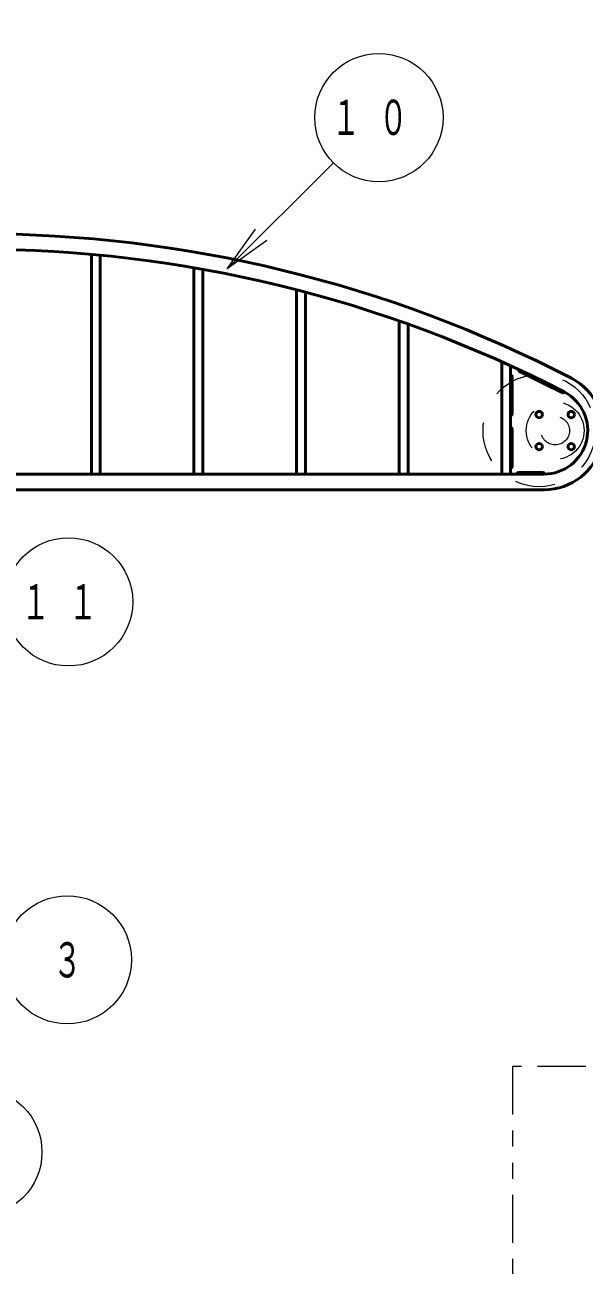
# Model space of a CAD drawing. Units: millimetres on the paper. Extents: x -385 to 0, y -594 to 267.
# Drawn here: x -220.5 to -185.7, y 61.4 to 138.8 of the extents above; entities that cross this region are included whole.
import ezdxf
from ezdxf.enums import TextEntityAlignment as Align

# ---------------------------------------------------------------- set-up
doc = ezdxf.new("R2010")
doc.units = ezdxf.units.MM
doc.linetypes.add('USER1', pattern=[4.5, 2.5, -2])
doc.linetypes.add('USER3', pattern=[8, 3, -1, 1, -1, 1, -1])
doc.layers.add('LY_1', color=140, linetype='Continuous', lineweight=50)
doc.styles.add('ＭＳ ゴシック', font='')
doc.styles.get('ＭＳ ゴシック').set_extended_font_data('MS Gothic')

msp = doc.modelspace()

# ---------------------------------------------------------------- linework, layer by layer
at = {"layer": 'LY_1', "color": 7, "lineweight": 13}
for p, q in [((-207.927, 123.588), (-201.299, 130.204)), ((-207.927, 123.588), (-206.157, 126.061)), ((-207.927, 123.588), (-205.803, 125.708)), ((-205.45, 125.354), (-207.927, 123.588))]:
    msp.add_line(p, q, dxfattribs=at)
at = {"layer": 'LY_1'}
for p, q in [((-216.395, 110.784), (-216.395, 124.496)), ((-215.851, 110.784), (-215.851, 124.446)), ((-209.995, 110.784), (-209.995, 123.661)), ((-209.451, 110.784), (-209.451, 123.566)), ((-203.595, 110.784), (-203.595, 122.287)), ((-203.051, 110.784), (-203.051, 122.145)), ((-197.195, 110.784), (-197.195, 120.344)), ((-196.651, 110.784), (-196.651, 120.152)), ((-190.795, 110.784), (-190.795, 117.787)), ((-190.251, 110.784), (-190.251, 117.539)), ((-190.251, 116.939), (-190.221, 116.939)), ((-189.707, 117.287), (-189.72, 117.259)), ((-190.161, 114.521), (-190.161, 116.879)), ((-186.911, 115.908), (-186.925, 115.881)), ((-190.251, 114.461), (-190.221, 114.461)), ((-190.251, 113.661), (-190.221, 113.661)), ((-190.161, 111.244), (-190.161, 113.601)), ((-188.159, 110.784), (-235.627, 110.784)), ((-190.251, 111.184), (-190.221, 111.184)), ((-189.851, 110.784), (-189.851, 110.814)), ((-188.219, 110.874), (-189.791, 110.874)), ((-188.159, 110.784), (-188.159, 110.814)), ((-188.159, 109.812), (-235.627, 109.812))]:
    msp.add_line(p, q, dxfattribs=at)
at = {"layer": 'LY_1', "color": 7, "linetype": 'USER1', "lineweight": 13}
for p, q in [((-190.251, 117.399), (-190.124, 117.481)), ((-190.111, 110.784), (-190.251, 110.924))]:
    msp.add_line(p, q, dxfattribs=at)
at = {"layer": 'LY_1', "color": 7, "linetype": 'USER3', "lineweight": 13}
msp.add_lwpolyline([(-211.231, 37.982), (-290.979, 37.982), (-312.067, 59.07), (-312.067, 73.812), (-318.394, 73.812), (-339.482, 94.9), (-339.482, 140.695), (-318.394, 161.784), (-288.382, 161.784), (-288.382, 217.589), (-263.294, 242.678), (-224.671, 242.678), (-199.582, 217.589), (-199.582, 161.784), (-169.571, 161.784), (-148.482, 140.695), (-148.482, 94.9), (-169.571, 73.812), (-190.142, 73.812), (-190.142, 59.07)], close=True, dxfattribs=at)
at = {"layer": 'LY_1', "color": 7, "lineweight": 13}
for centre in [(-198.468, 133.03), (-217.818, 102.81), (-217.891, 80.469), (-223.473, 68.47)]:
    msp.add_circle(centre, 4, dxfattribs=at)
at = {"layer": 'LY_1', "color": 7, "linetype": 'USER1', "lineweight": 13}
for centre, radius in [((-188.473, 113.498), 3.5), ((-187.473, 113.498), 1.8), ((-187.473, 113.498), 0.891)]:
    msp.add_circle(centre, radius, dxfattribs=at)
at = {"layer": 'LY_1'}
for centre in [(-188.473, 114.498), (-186.473, 114.498), (-188.473, 112.498), (-186.473, 112.498)]:
    msp.add_circle(centre, 0.2, dxfattribs=at)
for centre, radius, start, end in [((-223.472, 45.298), 80.486, 62.62559, 90), ((-223.472, 45.298), 79.514, 62.62559, 90), ((-190.221, 116.879), 0.06, 0, 90), ((-189.665, 117.234), 0.06, 155.16016, 244.82857), ((-223.472, 45.298), 79.424, 62.66895, 64.82857), ((-188.159, 113.498), 3.686, 270, 62.62559), ((-188.159, 113.498), 2.714, 270, 62.62559), ((-186.979, 115.909), 0.06, 242.66895, 332.33736), ((-190.221, 114.521), 0.06, 270, 0), ((-190.221, 113.601), 0.06, 0, 90), ((-190.221, 111.244), 0.06, 270, 0), ((-189.791, 110.814), 0.06, 90, 180), ((-188.219, 110.814), 0.06, 0, 90)]:
    msp.add_arc(centre, radius, start, end, dxfattribs=at)

# ---------------------------------------------------------------- texts
at = {"layer": 'LY_1', "color": 7, "style": 'ＭＳ ゴシック', "width": 0.6}
msp.add_text('３', height=2.199, dxfattribs=at).set_placement((-217.891, 80.469), align=Align.MIDDLE_CENTER)
at = {"layer": 'LY_1', "color": 7, "char_height": 2.199, "attachment_point": 5, "style": 'ＭＳ ゴシック'}
for s, insert in [('\\T1.64;\\W0.6;１０', (-198.468, 133.03)), ('\\T1.64;\\W0.6;１１', (-217.818, 102.81))]:
    msp.add_mtext(s, dxfattribs=dict(at, insert=insert))

doc.saveas('drawing.dxf')
